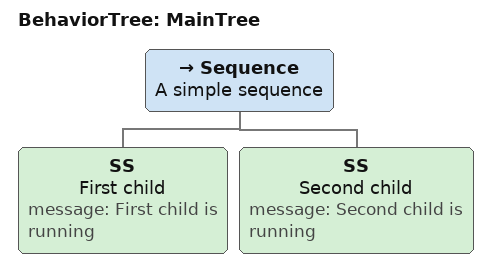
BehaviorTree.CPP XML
<!--
ros2 launch bt_stepper bt_stepper.launch.py xml_path:=repeat_until_successful.xml
ros2 param set /bt_stepper tick true
-->
<root BTCPP_format="4" main_tree_to_execute="MainTree">
  <BehaviorTree ID="MainTree">
    <Sequence name="A simple sequence">
      <SS name="First child" message="First child is running"/>
      <SS name="Second child" message="Second child is running"/>
    </Sequence>
  </BehaviorTree>
</root>
